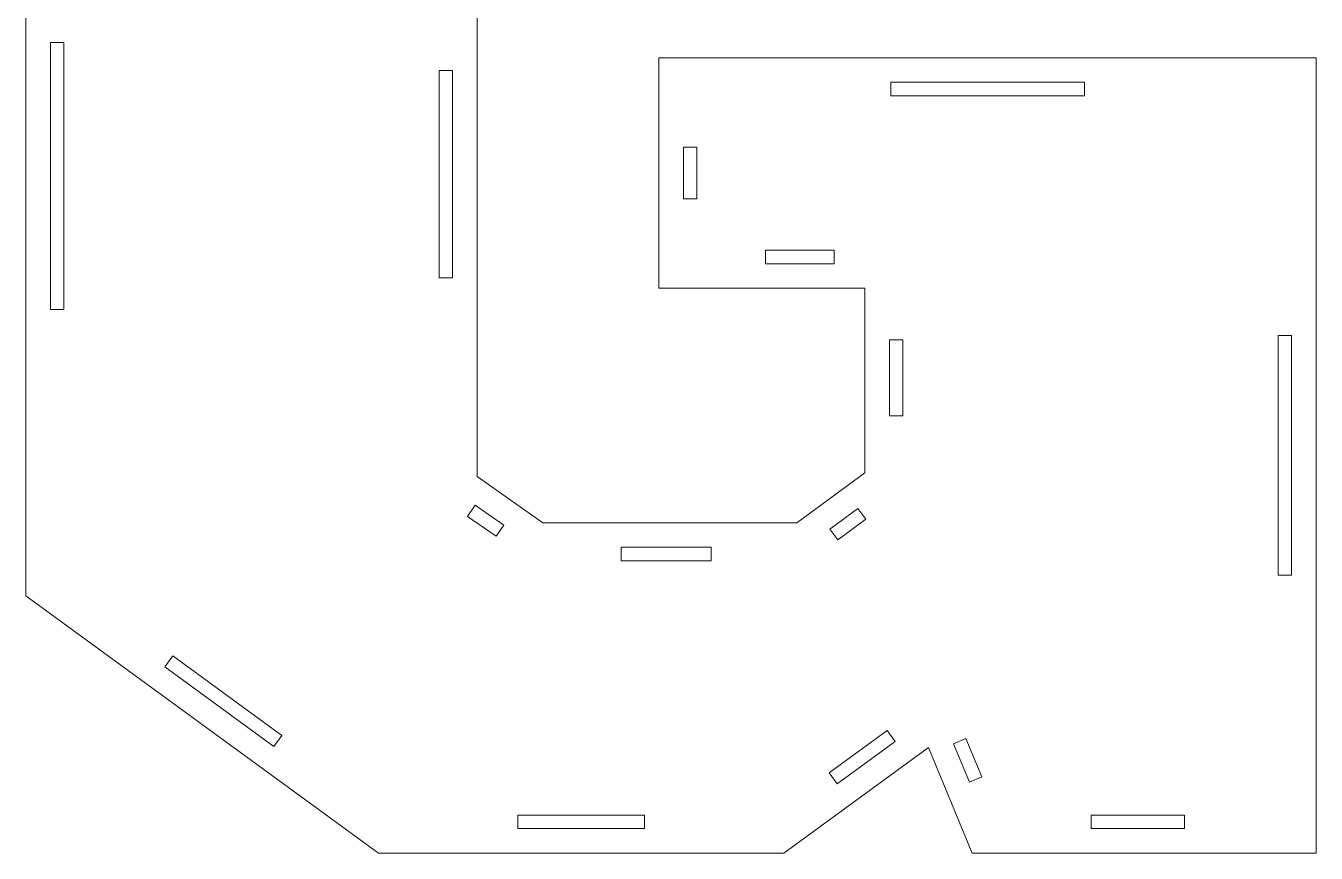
# Model space of a CAD drawing. Header units: centimetres. Extents: x -250 to 250, y -508 to 508.
# Drawn here: x -191.79 to -162.99, y -109.83 to -91.37 of the extents above; entities that cross this region are included whole.
import ezdxf

# ---------------------------------------------------------------- set-up
doc = ezdxf.new("R2010")
doc.units = ezdxf.units.CM
doc.header["$MEASUREMENT"] = 0
doc.layers.add('Capa 1', color=7, linetype='Continuous')

msp = doc.modelspace()

# ---------------------------------------------------------------- linework, layer by layer
at = {"layer": 'Capa 1', "color": 240, "lineweight": 9}
for points, knots in [([(-172.27566, -89.68419), (-172.27566, -89.68419), (-173.05799, -87.19849), (-173.05799, -87.19849), (-173.05799, -87.19849), (-180.29464, -87.19849), (-180.29464, -87.19849), (-180.29464, -87.19849), (-181.71263, -88.1842), (-181.71263, -88.1842), (-181.71263, -88.1842), (-181.71263, -101.42698), (-181.71263, -101.42698), (-181.71263, -101.42698), (-180.24574, -102.45554), (-180.24574, -102.45554), (-180.24574, -102.45554), (-174.57377, -102.45554), (-174.57377, -102.45554), (-174.57377, -102.45554), (-173.05799, -101.34126), (-173.05799, -101.34126), (-173.05799, -101.34126), (-173.05799, -97.22701), (-173.05799, -97.22701), (-173.05799, -97.22701), (-177.65424, -97.22701), (-177.65424, -97.22701), (-177.65424, -97.22701), (-177.65424, -92.08417), (-177.65424, -92.08417), (-177.65424, -92.08417), (-162.98536, -92.08417), (-162.98536, -92.08417), (-162.98536, -92.08417), (-162.98536, -109.82694), (-162.98536, -109.82694), (-162.98536, -109.82694), (-170.66208, -109.82694), (-170.66208, -109.82694), (-170.66208, -109.82694), (-171.64, -107.46981), (-171.64, -107.46981), (-171.64, -107.46981), (-174.86715, -109.82694), (-174.86715, -109.82694), (-174.86715, -109.82694), (-183.91296, -109.82694), (-183.91296, -109.82694), (-183.91296, -109.82694), (-191.78525, -104.0841), (-191.78525, -104.0841), (-191.78525, -104.0841), (-191.78525, -85.35564), (-191.78525, -85.35564), (-191.78525, -85.35564), (-184.25523, -79.86996), (-184.25523, -79.86996), (-184.25523, -79.86996), (-169.68415, -79.8271), (-169.68415, -79.8271), (-169.68415, -79.8271), (-162.98536, -84.66993), (-162.98536, -84.66993), (-162.98536, -84.66993), (-162.98536, -89.68419), (-162.98536, -89.68419), (-162.98536, -89.68419), (-172.27566, -89.68419), (-172.27566, -89.68419)], [0, 0, 0, 0, 0.04347826, 0.04347826, 0.04347826, 0.08695652, 0.08695652, 0.08695652, 0.13043478, 0.13043478, 0.13043478, 0.17391304, 0.17391304, 0.17391304, 0.2173913, 0.2173913, 0.2173913, 0.26086957, 0.26086957, 0.26086957, 0.30434783, 0.30434783, 0.30434783, 0.34782609, 0.34782609, 0.34782609, 0.39130435, 0.39130435, 0.39130435, 0.43478261, 0.43478261, 0.43478261, 0.47826087, 0.47826087, 0.47826087, 0.52173913, 0.52173913, 0.52173913, 0.56521739, 0.56521739, 0.56521739, 0.60869565, 0.60869565, 0.60869565, 0.65217391, 0.65217391, 0.65217391, 0.69565217, 0.69565217, 0.69565217, 0.73913043, 0.73913043, 0.73913043, 0.7826087, 0.7826087, 0.7826087, 0.82608696, 0.82608696, 0.82608696, 0.86956522, 0.86956522, 0.86956522, 0.91304348, 0.91304348, 0.91304348, 0.95652174, 0.95652174, 0.95652174, 1, 1, 1, 1]), ([(-190.93672, -97.69763), (-190.93672, -97.69763), (-190.93672, -91.74246), (-190.93672, -91.74246), (-190.93672, -91.74246), (-191.23672, -91.74246), (-191.23672, -91.74246), (-191.23672, -91.74246), (-191.23672, -97.69763), (-191.23672, -97.69763), (-191.23672, -97.69763), (-190.93672, -97.69763), (-190.93672, -97.69763)], [0, 0, 0, 0, 0.25, 0.25, 0.25, 0.5, 0.5, 0.5, 0.75, 0.75, 0.75, 1, 1, 1, 1]), ([(-182.56116, -92.368), (-182.56116, -92.368), (-182.56116, -96.99536), (-182.56116, -96.99536), (-182.56116, -96.99536), (-182.26116, -96.99536), (-182.26116, -96.99536), (-182.26116, -96.99536), (-182.26116, -92.368), (-182.26116, -92.368), (-182.26116, -92.368), (-182.56116, -92.368), (-182.56116, -92.368)], [0, 0, 0, 0, 0.25, 0.25, 0.25, 0.5, 0.5, 0.5, 0.75, 0.75, 0.75, 1, 1, 1, 1]), ([(-172.48177, -92.9327), (-172.48177, -92.9327), (-168.15783, -92.9327), (-168.15783, -92.9327), (-168.15783, -92.9327), (-168.15783, -92.6327), (-168.15783, -92.6327), (-168.15783, -92.6327), (-172.48177, -92.6327), (-172.48177, -92.6327), (-172.48177, -92.6327), (-172.48177, -92.9327), (-172.48177, -92.9327)], [0, 0, 0, 0, 0.25, 0.25, 0.25, 0.5, 0.5, 0.5, 0.75, 0.75, 0.75, 1, 1, 1, 1]), ([(-176.80571, -95.22989), (-176.80571, -95.22989), (-176.80571, -94.08129), (-176.80571, -94.08129), (-176.80571, -94.08129), (-177.10571, -94.08129), (-177.10571, -94.08129), (-177.10571, -94.08129), (-177.10571, -95.22989), (-177.10571, -95.22989), (-177.10571, -95.22989), (-176.80571, -95.22989), (-176.80571, -95.22989)], [0, 0, 0, 0, 0.25, 0.25, 0.25, 0.5, 0.5, 0.5, 0.75, 0.75, 0.75, 1, 1, 1, 1]), ([(-173.74154, -96.37848), (-173.74154, -96.37848), (-175.27363, -96.37848), (-175.27363, -96.37848), (-175.27363, -96.37848), (-175.27363, -96.67848), (-175.27363, -96.67848), (-175.27363, -96.67848), (-173.74154, -96.67848), (-173.74154, -96.67848), (-173.74154, -96.67848), (-173.74154, -96.37848), (-173.74154, -96.37848)], [0, 0, 0, 0, 0.25, 0.25, 0.25, 0.5, 0.5, 0.5, 0.75, 0.75, 0.75, 1, 1, 1, 1]), ([(-172.20946, -100.07324), (-172.20946, -100.07324), (-172.20946, -98.37586), (-172.20946, -98.37586), (-172.20946, -98.37586), (-172.50946, -98.37586), (-172.50946, -98.37586), (-172.50946, -98.37586), (-172.50946, -100.07324), (-172.50946, -100.07324), (-172.50946, -100.07324), (-172.20946, -100.07324), (-172.20946, -100.07324)], [0, 0, 0, 0, 0.25, 0.25, 0.25, 0.5, 0.5, 0.5, 0.75, 0.75, 0.75, 1, 1, 1, 1]), ([(-163.83389, -98.28127), (-163.83389, -98.28127), (-163.83389, -103.62984), (-163.83389, -103.62984), (-163.83389, -103.62984), (-163.53389, -103.62984), (-163.53389, -103.62984), (-163.53389, -103.62984), (-163.53389, -98.28127), (-163.53389, -98.28127), (-163.53389, -98.28127), (-163.83389, -98.28127), (-163.83389, -98.28127)], [0, 0, 0, 0, 0.25, 0.25, 0.25, 0.5, 0.5, 0.5, 0.75, 0.75, 0.75, 1, 1, 1, 1]), ([(-181.92564, -102.31396), (-181.92564, -102.31396), (-181.29013, -102.75957), (-181.29013, -102.75957), (-181.29013, -102.75957), (-181.11789, -102.51394), (-181.11789, -102.51394), (-181.11789, -102.51394), (-181.75341, -102.06832), (-181.75341, -102.06832), (-181.75341, -102.06832), (-181.92564, -102.31396), (-181.92564, -102.31396)], [0, 0, 0, 0, 0.25, 0.25, 0.25, 0.5, 0.5, 0.5, 0.75, 0.75, 0.75, 1, 1, 1, 1]), ([(-173.66503, -102.84064), (-173.66503, -102.84064), (-173.03462, -102.37722), (-173.03462, -102.37722), (-173.03462, -102.37722), (-173.21231, -102.1355), (-173.21231, -102.1355), (-173.21231, -102.1355), (-173.84272, -102.59893), (-173.84272, -102.59893), (-173.84272, -102.59893), (-173.66503, -102.84064), (-173.66503, -102.84064)], [0, 0, 0, 0, 0.25, 0.25, 0.25, 0.5, 0.5, 0.5, 0.75, 0.75, 0.75, 1, 1, 1, 1]), ([(-178.5001, -103.30407), (-178.5001, -103.30407), (-176.48662, -103.30407), (-176.48662, -103.30407), (-176.48662, -103.30407), (-176.48662, -103.00407), (-176.48662, -103.00407), (-176.48662, -103.00407), (-178.5001, -103.00407), (-178.5001, -103.00407), (-178.5001, -103.00407), (-178.5001, -103.30407), (-178.5001, -103.30407)], [0, 0, 0, 0, 0.25, 0.25, 0.25, 0.5, 0.5, 0.5, 0.75, 0.75, 0.75, 1, 1, 1, 1]), ([(-186.06981, -107.2032), (-186.06981, -107.2032), (-188.50326, -105.428), (-188.50326, -105.428), (-188.50326, -105.428), (-188.68007, -105.67036), (-188.68007, -105.67036), (-188.68007, -105.67036), (-186.24661, -107.44557), (-186.24661, -107.44557), (-186.24661, -107.44557), (-186.06981, -107.2032), (-186.06981, -107.2032)], [0, 0, 0, 0, 0.25, 0.25, 0.25, 0.5, 0.5, 0.5, 0.75, 0.75, 0.75, 1, 1, 1, 1]), ([(-172.56104, -107.09177), (-172.56104, -107.09177), (-173.85254, -108.03509), (-173.85254, -108.03509), (-173.85254, -108.03509), (-173.67559, -108.27735), (-173.67559, -108.27735), (-173.67559, -108.27735), (-172.38409, -107.33403), (-172.38409, -107.33403), (-172.38409, -107.33403), (-172.56104, -107.09177), (-172.56104, -107.09177)], [0, 0, 0, 0, 0.25, 0.25, 0.25, 0.5, 0.5, 0.5, 0.75, 0.75, 0.75, 1, 1, 1, 1]), ([(-170.44958, -108.12486), (-170.44958, -108.12486), (-170.80369, -107.27131), (-170.80369, -107.27131), (-170.80369, -107.27131), (-171.08079, -107.38628), (-171.08079, -107.38628), (-171.08079, -107.38628), (-170.72667, -108.23982), (-170.72667, -108.23982), (-170.72667, -108.23982), (-170.44958, -108.12486), (-170.44958, -108.12486)], [0, 0, 0, 0, 0.25, 0.25, 0.25, 0.5, 0.5, 0.5, 0.75, 0.75, 0.75, 1, 1, 1, 1]), ([(-177.97481, -108.97841), (-177.97481, -108.97841), (-180.80558, -108.97841), (-180.80558, -108.97841), (-180.80558, -108.97841), (-180.80558, -109.27841), (-180.80558, -109.27841), (-180.80558, -109.27841), (-177.97481, -109.27841), (-177.97481, -109.27841), (-177.97481, -109.27841), (-177.97481, -108.97841), (-177.97481, -108.97841)], [0, 0, 0, 0, 0.25, 0.25, 0.25, 0.5, 0.5, 0.5, 0.75, 0.75, 0.75, 1, 1, 1, 1]), ([(-165.92108, -108.97841), (-165.92108, -108.97841), (-168.00827, -108.97841), (-168.00827, -108.97841), (-168.00827, -108.97841), (-168.00827, -109.27841), (-168.00827, -109.27841), (-168.00827, -109.27841), (-165.92108, -109.27841), (-165.92108, -109.27841), (-165.92108, -109.27841), (-165.92108, -108.97841), (-165.92108, -108.97841)], [0, 0, 0, 0, 0.25, 0.25, 0.25, 0.5, 0.5, 0.5, 0.75, 0.75, 0.75, 1, 1, 1, 1])]:
    msp.add_open_spline(points, degree=3, knots=knots, dxfattribs=at)

doc.saveas('drawing.dxf')
